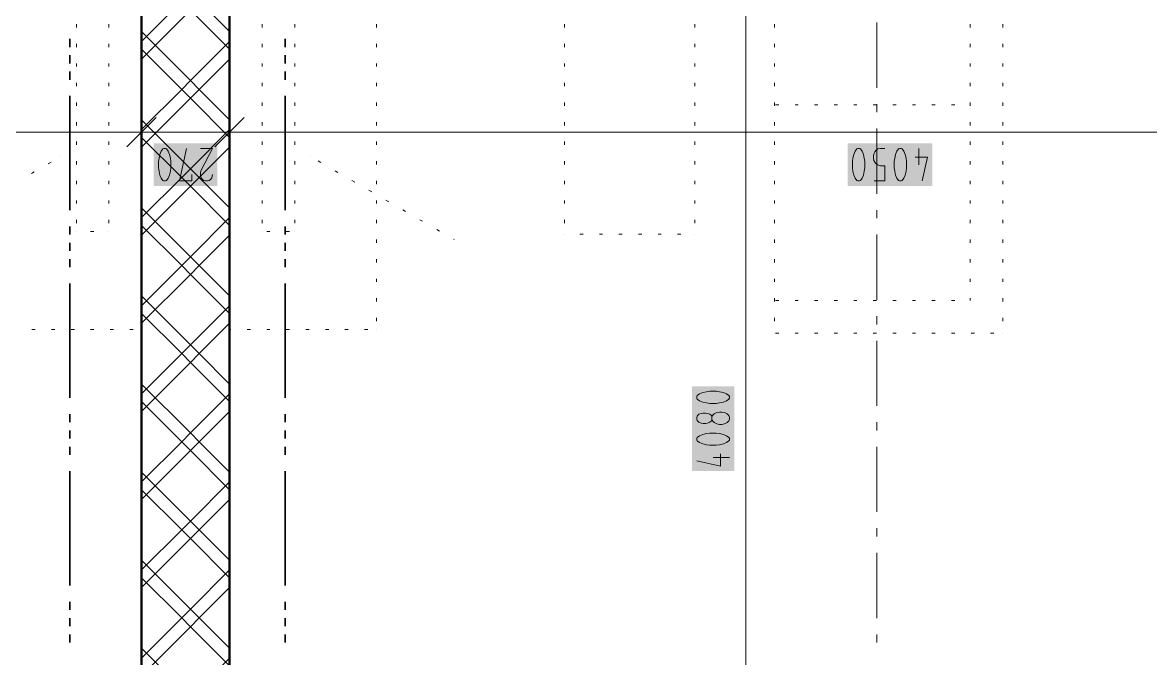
# Model space of a CAD drawing. Header units: millimetres. Extents: x 0 to 594, y 0 to 420.
# Drawn here: x 441.84 to 473.51, y 288.34 to 306.19 of the extents above; entities that cross this region are included whole.
import ezdxf

# ---------------------------------------------------------------- set-up
doc = ezdxf.new("R2010")
doc.units = ezdxf.units.MM
doc.header["$LTSCALE"] = 8
for name, color, linetype in [('PDF_Koty delkove', 7, 'Continuous'), ('PDF_Nabytek', 7, 'Continuous'), ('PDF_Osy hlavni', 7, 'Continuous'), ('PDF_Pozarni useky', 7, 'Continuous'), ('PDF_Steny akusticke', 7, 'Continuous')]:
    doc.layers.add(name, color=color, linetype=linetype)

msp = doc.modelspace()

# ---------------------------------------------------------------- linework, layer by layer
at = {"layer": 'PDF_Koty delkove', "lineweight": 18}
for points in [[(462.145, 236.313), (462.145, 237.158), (462.145, 238.786), (462.145, 240.16), (462.145, 244.34), (462.145, 246.159), (462.145, 262.873), (462.145, 269.284), (462.145, 270.612), (462.145, 276.108), (462.145, 313.476)], [(445.178, 303.805), (445.178, 303.118), (445.178, 302.432)], [(447.651, 303.805), (447.651, 303.118), (447.651, 302.432)], [(445.59, 303.531), (444.766, 302.706)], [(448.063, 303.531), (447.239, 302.706)], [(527.974, 303.118), (524.585, 303.118), (523.377, 303.118), (487.217, 303.118), (484.744, 303.118), (466.949, 303.118), (447.738, 303.118), (447.651, 303.118), (445.178, 303.118), (439.694, 303.118), (409.093, 303.118), (407.169, 303.118), (383.677, 303.118), (382.349, 303.118), (351.392, 303.118), (349.469, 303.118), (318.512, 303.118), (317.184, 303.118), (293.692, 303.118), (291.769, 303.118), (268.276, 303.118), (266.948, 303.118), (235.992, 303.118), (234.068, 303.118)], [(445.693, 301.912), (445.729, 301.821), (445.778, 301.759), (445.803, 301.745), (445.851, 301.745), (445.876, 301.759), (445.925, 301.821), (445.961, 301.912), (445.986, 302.019), (445.999, 302.11), (445.999, 302.293), (445.986, 302.385), (445.961, 302.492), (445.925, 302.584), (445.876, 302.645), (445.851, 302.661), (445.803, 302.661), (445.778, 302.645), (445.729, 302.584), (445.693, 302.492), (445.668, 302.385), (445.656, 302.293)], [(446.586, 301.927), (446.586, 301.745), (446.243, 301.745), (446.438, 302.661)], [(446.83, 302.661), (447.173, 302.661), (446.854, 302.05), (446.83, 301.988), (446.83, 301.897), (446.854, 301.836), (446.891, 301.79), (446.928, 301.759), (446.977, 301.745), (447.025, 301.745), (447.075, 301.759), (447.111, 301.79), (447.148, 301.836), (447.173, 301.927)], [(465.757, 301.745), (466.05, 301.745), (466.05, 302.171), (465.928, 302.171), (465.843, 302.203), (465.793, 302.248), (465.745, 302.324), (465.733, 302.385), (465.733, 302.446), (465.745, 302.508), (465.769, 302.568), (465.806, 302.614), (465.854, 302.645), (465.928, 302.661), (466.05, 302.661)], [(467.004, 302.661), (467.004, 302.203)], [(445.656, 302.293), (445.656, 302.11), (445.668, 302.019), (445.693, 301.912)], [(466.907, 302.416), (467.249, 302.416), (467.102, 301.745)], [(461.32, 295.844), (461.136, 295.844), (461.046, 295.831), (460.939, 295.807), (460.847, 295.77), (460.786, 295.722), (460.771, 295.697), (460.771, 295.649), (460.786, 295.624), (460.847, 295.575), (460.939, 295.538), (461.046, 295.514), (461.136, 295.501), (461.32, 295.501), (461.411, 295.514), (461.518, 295.538), (461.61, 295.575), (461.671, 295.624)], [(461.671, 295.624), (461.687, 295.649), (461.687, 295.697), (461.671, 295.722), (461.61, 295.77), (461.518, 295.807), (461.411, 295.831), (461.32, 295.844)], [(461.198, 295.135), (461.182, 295.159), (461.136, 295.196), (461.076, 295.22), (461.015, 295.232), (460.953, 295.232), (460.893, 295.22), (460.831, 295.196), (460.786, 295.147), (460.771, 295.11), (460.771, 295.061), (460.786, 295.025), (460.831, 294.976), (460.893, 294.951), (460.953, 294.939), (461.015, 294.939), (461.076, 294.951), (461.136, 294.976), (461.182, 295.012), (461.198, 295.037), (461.213, 295.012), (461.259, 294.963), (461.335, 294.926), (461.411, 294.914), (461.473, 294.914), (461.549, 294.926), (461.626, 294.963), (461.671, 295.012), (461.687, 295.061), (461.687, 295.11), (461.671, 295.159), (461.626, 295.208), (461.549, 295.244), (461.473, 295.257)], [(461.473, 295.257), (461.411, 295.257), (461.335, 295.244), (461.259, 295.208), (461.213, 295.159), (461.198, 295.135), (461.198, 295.037)], [(461.442, 294.082), (461.442, 293.74), (460.771, 293.887)], [(461.687, 293.985), (461.229, 293.985)]]:
    msp.add_lwpolyline(points, dxfattribs=at)
for points in [[(465.145, 302.293), (465.145, 302.11), (465.158, 302.019), (465.182, 301.912), (465.219, 301.821), (465.267, 301.759), (465.292, 301.745), (465.341, 301.745), (465.366, 301.759), (465.414, 301.821), (465.451, 301.912), (465.476, 302.019), (465.488, 302.11), (465.488, 302.293), (465.476, 302.385), (465.451, 302.492), (465.414, 302.584), (465.366, 302.645), (465.341, 302.661), (465.292, 302.661), (465.267, 302.645), (465.219, 302.584), (465.182, 302.492), (465.158, 302.385)], [(466.32, 302.293), (466.32, 302.11), (466.332, 302.019), (466.356, 301.912), (466.393, 301.821), (466.441, 301.759), (466.466, 301.745), (466.515, 301.745), (466.54, 301.759), (466.588, 301.821), (466.625, 301.912), (466.65, 302.019), (466.662, 302.11), (466.662, 302.293), (466.65, 302.385), (466.625, 302.492), (466.588, 302.584), (466.54, 302.645), (466.515, 302.661), (466.466, 302.661), (466.441, 302.645), (466.393, 302.584), (466.356, 302.492), (466.332, 302.385)], [(461.32, 294.67), (461.136, 294.67), (461.046, 294.657), (460.939, 294.633), (460.847, 294.596), (460.786, 294.548), (460.771, 294.523), (460.771, 294.474), (460.786, 294.449), (460.847, 294.401), (460.939, 294.364), (461.046, 294.339), (461.136, 294.327), (461.32, 294.327), (461.411, 294.339), (461.518, 294.364), (461.61, 294.401), (461.671, 294.449), (461.687, 294.474), (461.687, 294.523), (461.671, 294.548), (461.61, 294.596), (461.518, 294.633), (461.411, 294.657)]]:
    msp.add_lwpolyline(points, close=True, dxfattribs=at)
at = {"layer": 'PDF_Koty delkove', "color": 7, "lineweight": 18, "true_color": 0xffffff, "transparency": 33554559}
for points in [[(447.31, 302.798), (445.519, 302.798), (447.31, 301.607), (445.519, 301.607)], [(467.387, 302.798), (465.008, 302.798), (467.387, 301.607), (465.008, 301.607)], [(461.824, 293.602), (461.824, 295.981), (460.634, 293.602), (460.634, 295.981)]]:
    msp.add_solid(points, dxfattribs=at)
at = {"layer": 'PDF_Nabytek', "lineweight": 13}
for points in [[(443.346, 306.055), (443.346, 306.146)], [(444.262, 306.055), (444.262, 306.146)], [(445.178, 306.055), (445.178, 306.146)], [(447.651, 306.055), (447.651, 306.146)], [(448.567, 306.055), (448.567, 306.146)], [(449.483, 306.055), (449.483, 306.146)], [(451.772, 306.055), (451.772, 306.146)], [(457.052, 306.055), (457.052, 306.146)], [(460.716, 306.055), (460.716, 306.146)], [(462.957, 306.055), (462.957, 306.146)], [(468.453, 306.055), (468.453, 306.146)], [(469.368, 306.055), (469.368, 306.146)], [(443.346, 305.505), (443.346, 305.597)], [(444.262, 305.505), (444.262, 305.597)], [(445.178, 305.505), (445.178, 305.597)], [(447.651, 305.505), (447.651, 305.597)], [(448.567, 305.505), (448.567, 305.597)], [(449.483, 305.505), (449.483, 305.597)], [(451.772, 305.505), (451.772, 305.597)], [(457.052, 305.505), (457.052, 305.597)], [(460.716, 305.505), (460.716, 305.597)], [(462.957, 305.505), (462.957, 305.597)], [(468.453, 305.505), (468.453, 305.597)], [(469.368, 305.505), (469.368, 305.597)], [(443.346, 304.956), (443.346, 305.047)], [(444.262, 304.956), (444.262, 305.047)], [(445.178, 304.956), (445.178, 305.047)], [(447.651, 304.956), (447.651, 305.047)], [(448.567, 304.956), (448.567, 305.047)], [(449.483, 304.956), (449.483, 305.047)], [(451.772, 304.956), (451.772, 305.047)], [(457.052, 304.956), (457.052, 305.047)], [(460.716, 304.956), (460.716, 305.047)], [(462.957, 304.956), (462.957, 305.047)], [(468.453, 304.956), (468.453, 305.047)], [(469.368, 304.956), (469.368, 305.047)], [(443.346, 304.406), (443.346, 304.498)], [(444.262, 304.406), (444.262, 304.498)], [(445.178, 304.406), (445.178, 304.498)], [(447.651, 304.406), (447.651, 304.498)], [(448.567, 304.406), (448.567, 304.498)], [(449.483, 304.406), (449.483, 304.498)], [(451.772, 304.406), (451.772, 304.498)], [(457.052, 304.406), (457.052, 304.498)], [(460.716, 304.406), (460.716, 304.498)], [(462.957, 304.406), (462.957, 304.498)], [(468.453, 304.406), (468.453, 304.498)], [(469.368, 304.406), (469.368, 304.498)], [(443.346, 303.857), (443.346, 303.948)], [(444.262, 303.857), (444.262, 303.948)], [(445.178, 303.857), (445.178, 303.948)], [(447.651, 303.857), (447.651, 303.948)], [(448.567, 303.857), (448.567, 303.948)], [(449.483, 303.857), (449.483, 303.948)], [(451.772, 303.857), (451.772, 303.948)], [(457.052, 303.857), (457.052, 303.948)], [(460.716, 303.857), (460.716, 303.948)], [(462.957, 303.857), (462.957, 303.948)], [(462.957, 303.882), (462.957, 303.882)], [(463.073, 303.882), (462.981, 303.882)], [(463.622, 303.882), (463.531, 303.882)], [(464.172, 303.882), (464.08, 303.882)], [(464.721, 303.882), (464.63, 303.882)], [(465.271, 303.882), (465.179, 303.882)], [(465.82, 303.882), (465.729, 303.882)], [(466.37, 303.882), (466.278, 303.882)], [(466.919, 303.882), (466.828, 303.882)], [(467.469, 303.882), (467.377, 303.882)], [(468.018, 303.882), (467.927, 303.882)], [(468.453, 303.857), (468.453, 303.948)], [(468.453, 303.882), (468.453, 303.882)], [(469.368, 303.857), (469.368, 303.948)], [(443.346, 303.307), (443.346, 303.399)], [(444.262, 303.307), (444.262, 303.399)], [(445.178, 303.307), (445.178, 303.399)], [(447.651, 303.307), (447.651, 303.399)], [(448.567, 303.307), (448.567, 303.399)], [(449.483, 303.307), (449.483, 303.399)], [(451.772, 303.307), (451.772, 303.399)], [(457.052, 303.307), (457.052, 303.399)], [(460.716, 303.307), (460.716, 303.399)], [(462.957, 303.307), (462.957, 303.399)], [(468.453, 303.307), (468.453, 303.399)], [(469.368, 303.307), (469.368, 303.399)], [(443.346, 302.758), (443.346, 302.849)], [(444.262, 302.758), (444.262, 302.849)], [(445.178, 302.758), (445.178, 302.849)], [(447.651, 302.758), (447.651, 302.849)], [(448.567, 302.758), (448.567, 302.849)], [(449.483, 302.758), (449.483, 302.849)], [(451.772, 302.758), (451.772, 302.849)], [(457.052, 302.758), (457.052, 302.849)], [(460.716, 302.758), (460.716, 302.849)], [(462.957, 302.758), (462.957, 302.849)], [(468.453, 302.758), (468.453, 302.849)], [(469.368, 302.758), (469.368, 302.849)], [(442.558, 302.229), (442.637, 302.275)], [(442.91, 302.433), (442.91, 302.433)], [(443.346, 302.208), (443.346, 302.3)], [(444.262, 302.208), (444.262, 302.3)], [(445.178, 302.208), (445.178, 302.3)], [(447.651, 302.208), (447.651, 302.3)], [(448.567, 302.208), (448.567, 302.3)], [(449.483, 302.208), (449.483, 302.3)], [(449.919, 302.433), (449.919, 302.433)], [(450.215, 302.262), (450.136, 302.307)], [(451.772, 302.208), (451.772, 302.3)], [(457.052, 302.208), (457.052, 302.3)], [(460.716, 302.208), (460.716, 302.3)], [(462.957, 302.208), (462.957, 302.3)], [(468.453, 302.208), (468.453, 302.3)], [(469.368, 302.208), (469.368, 302.3)], [(442.082, 301.954), (442.161, 302)], [(450.691, 301.987), (450.612, 302.033)], [(443.346, 301.659), (443.346, 301.75)], [(444.262, 301.659), (444.262, 301.75)], [(445.178, 301.659), (445.178, 301.75)], [(447.651, 301.659), (447.651, 301.75)], [(448.567, 301.659), (448.567, 301.75)], [(449.483, 301.659), (449.483, 301.75)], [(451.167, 301.712), (451.087, 301.758)], [(451.772, 301.659), (451.772, 301.75)], [(457.052, 301.659), (457.052, 301.75)], [(460.716, 301.659), (460.716, 301.75)], [(462.957, 301.659), (462.957, 301.75)], [(468.453, 301.659), (468.453, 301.75)], [(469.368, 301.659), (469.368, 301.75)], [(451.643, 301.437), (451.563, 301.483)], [(443.346, 301.109), (443.346, 301.201)], [(444.262, 301.109), (444.262, 301.201)], [(445.178, 301.109), (445.178, 301.201)], [(447.651, 301.109), (447.651, 301.201)], [(448.567, 301.109), (448.567, 301.201)], [(449.483, 301.109), (449.483, 301.201)], [(451.772, 301.109), (451.772, 301.201)], [(452.119, 301.162), (452.039, 301.208)], [(457.052, 301.109), (457.052, 301.201)], [(460.716, 301.109), (460.716, 301.201)], [(462.957, 301.109), (462.957, 301.201)], [(468.453, 301.109), (468.453, 301.201)], [(469.368, 301.109), (469.368, 301.201)], [(443.346, 300.56), (443.346, 300.651)], [(444.262, 300.56), (444.262, 300.651)], [(445.178, 300.56), (445.178, 300.651)], [(447.651, 300.56), (447.651, 300.651)], [(448.567, 300.56), (448.567, 300.651)], [(449.483, 300.56), (449.483, 300.651)], [(451.772, 300.56), (451.772, 300.651)], [(452.595, 300.888), (452.515, 300.934)], [(453.07, 300.613), (452.991, 300.659)], [(457.052, 300.56), (457.052, 300.651)], [(460.716, 300.56), (460.716, 300.651)], [(462.957, 300.56), (462.957, 300.651)], [(468.453, 300.56), (468.453, 300.651)], [(469.368, 300.56), (469.368, 300.651)], [(443.346, 300.324), (443.346, 300.324)], [(443.346, 300.324), (443.346, 300.324)], [(443.839, 300.324), (443.748, 300.324)], [(444.262, 300.324), (444.262, 300.324)], [(444.262, 300.324), (444.262, 300.324)], [(448.567, 300.324), (448.567, 300.324)], [(448.567, 300.324), (448.567, 300.324)], [(448.785, 300.324), (448.693, 300.324)], [(449.334, 300.324), (449.243, 300.324)], [(449.483, 300.324), (449.483, 300.324)], [(449.483, 300.324), (449.483, 300.324)], [(453.546, 300.338), (453.467, 300.384)], [(445.178, 300.01), (445.178, 300.102)], [(447.651, 300.01), (447.651, 300.102)], [(451.772, 300.01), (451.772, 300.102)], [(453.961, 300.099), (453.943, 300.109)], [(453.961, 300.099), (453.961, 300.099)], [(457.052, 300.248), (457.052, 300.248)], [(457.052, 300.248), (457.052, 300.248)], [(457.577, 300.248), (457.486, 300.248)], [(458.127, 300.248), (458.035, 300.248)], [(458.676, 300.248), (458.585, 300.248)], [(459.226, 300.248), (459.134, 300.248)], [(459.775, 300.248), (459.684, 300.248)], [(460.325, 300.248), (460.233, 300.248)], [(460.716, 300.248), (460.716, 300.248)], [(460.716, 300.248), (460.716, 300.248)], [(462.957, 300.01), (462.957, 300.102)], [(468.453, 300.01), (468.453, 300.102)], [(469.368, 300.01), (469.368, 300.102)], [(445.178, 299.46), (445.178, 299.552)], [(447.651, 299.46), (447.651, 299.552)], [(451.772, 299.46), (451.772, 299.552)], [(462.957, 299.46), (462.957, 299.552)], [(468.453, 299.46), (468.453, 299.552)], [(469.368, 299.46), (469.368, 299.552)], [(445.178, 298.911), (445.178, 299.003)], [(447.651, 298.911), (447.651, 299.003)], [(451.772, 298.911), (451.772, 299.003)], [(462.957, 298.911), (462.957, 299.003)], [(468.453, 298.911), (468.453, 299.003)], [(469.368, 298.911), (469.368, 299.003)], [(445.178, 298.361), (445.178, 298.453)], [(447.651, 298.361), (447.651, 298.453)], [(451.772, 298.361), (451.772, 298.453)], [(462.957, 298.361), (462.957, 298.453)], [(468.453, 298.387), (468.453, 298.453)], [(469.368, 298.361), (469.368, 298.453)], [(462.957, 298.387), (462.957, 298.387)], [(463.073, 298.387), (462.981, 298.387)], [(463.622, 298.387), (463.531, 298.387)], [(464.172, 298.387), (464.08, 298.387)], [(464.721, 298.387), (464.63, 298.387)], [(465.271, 298.387), (465.179, 298.387)], [(465.82, 298.387), (465.729, 298.387)], [(466.37, 298.387), (466.278, 298.387)], [(466.919, 298.387), (466.828, 298.387)], [(467.469, 298.387), (467.377, 298.387)], [(468.018, 298.387), (467.927, 298.387)], [(468.453, 298.387), (468.453, 298.387)], [(468.453, 298.387), (468.453, 298.387)], [(445.178, 297.812), (445.178, 297.903)], [(447.651, 297.812), (447.651, 297.903)], [(451.772, 297.812), (451.772, 297.903)], [(462.957, 297.812), (462.957, 297.903)], [(469.368, 297.812), (469.368, 297.903)], [(442.191, 297.576), (442.099, 297.576)], [(442.74, 297.576), (442.649, 297.576)], [(443.29, 297.576), (443.198, 297.576)], [(443.839, 297.576), (443.748, 297.576)], [(444.389, 297.576), (444.297, 297.576)], [(444.938, 297.576), (444.847, 297.576)], [(445.178, 297.576), (445.178, 297.576)], [(445.178, 297.576), (445.178, 297.576)], [(447.686, 297.576), (447.651, 297.576)], [(447.651, 297.576), (447.651, 297.576)], [(447.651, 297.576), (447.651, 297.576)], [(448.235, 297.576), (448.144, 297.576)], [(448.785, 297.576), (448.693, 297.576)], [(449.334, 297.576), (449.243, 297.576)], [(449.884, 297.576), (449.792, 297.576)], [(450.433, 297.576), (450.342, 297.576)], [(450.983, 297.576), (450.891, 297.576)], [(451.533, 297.576), (451.441, 297.576)], [(451.772, 297.576), (451.772, 297.576)], [(451.772, 297.576), (451.772, 297.576)], [(462.957, 297.471), (462.957, 297.471)], [(462.957, 297.471), (462.957, 297.471)], [(463.073, 297.471), (462.981, 297.471)], [(463.622, 297.471), (463.531, 297.471)], [(464.172, 297.471), (464.08, 297.471)], [(464.721, 297.471), (464.63, 297.471)], [(465.271, 297.471), (465.179, 297.471)], [(465.82, 297.471), (465.729, 297.471)], [(466.37, 297.471), (466.278, 297.471)], [(466.919, 297.471), (466.828, 297.471)], [(467.469, 297.471), (467.377, 297.471)], [(468.018, 297.471), (467.927, 297.471)], [(468.568, 297.471), (468.476, 297.471)], [(469.117, 297.471), (469.026, 297.471)], [(469.368, 297.471), (469.368, 297.471)], [(469.368, 297.471), (469.368, 297.471)]]:
    msp.add_lwpolyline(points, dxfattribs=at)
at = {"layer": 'PDF_Osy hlavni', "lineweight": 18}
for points in [[(465.831, 304.36), (465.831, 306.192)], [(465.831, 303.674), (465.831, 303.902)], [(465.831, 301.384), (465.831, 303.216)], [(465.831, 300.697), (465.831, 300.926)], [(465.831, 298.407), (465.831, 300.239)], [(465.831, 297.72), (465.831, 297.949)], [(465.831, 295.431), (465.831, 297.262)], [(465.831, 294.744), (465.831, 294.973)], [(465.831, 292.454), (465.831, 294.286)], [(465.831, 291.767), (465.831, 291.996)], [(465.831, 289.477), (465.831, 291.309)], [(465.831, 288.79), (465.831, 289.019)]]:
    msp.add_lwpolyline(points, dxfattribs=at)
at = {"layer": 'PDF_Pozarni useky', "lineweight": 35}
for points in [[(443.163, 305.505), (443.163, 305.734)], [(449.208, 305.505), (449.208, 305.734)], [(443.163, 305.047), (443.163, 305.276)], [(449.208, 305.047), (449.208, 305.276)], [(443.163, 304.589), (443.163, 304.818)], [(449.208, 304.589), (449.208, 304.818)], [(443.163, 300.926), (443.163, 304.131)], [(449.208, 300.926), (449.208, 304.131)], [(443.163, 300.239), (443.163, 300.468)], [(449.208, 300.239), (449.208, 300.468)], [(443.163, 299.781), (443.163, 300.01)], [(449.208, 299.781), (449.208, 300.01)], [(443.163, 299.323), (443.163, 299.552)], [(449.208, 299.323), (449.208, 299.552)], [(443.163, 295.66), (443.163, 298.865)], [(449.208, 295.66), (449.208, 298.865)], [(443.163, 294.973), (443.163, 295.202)], [(449.208, 294.973), (449.208, 295.202)], [(443.163, 294.515), (443.163, 294.744)], [(449.208, 294.515), (449.208, 294.744)], [(443.163, 294.057), (443.163, 294.286)], [(449.208, 294.057), (449.208, 294.286)], [(443.163, 290.393), (443.163, 293.599)], [(449.208, 290.393), (449.208, 293.599)], [(443.163, 289.706), (443.163, 289.935)], [(449.208, 289.706), (449.208, 289.935)], [(443.163, 289.248), (443.163, 289.477)], [(449.208, 289.248), (449.208, 289.477)], [(443.163, 288.79), (443.163, 289.019)], [(449.208, 288.79), (449.208, 289.019)]]:
    msp.add_lwpolyline(points, dxfattribs=at)
at = {"layer": 'PDF_Steny akusticke', "lineweight": 50}
msp.add_lwpolyline([(447.514, 270.612), (447.651, 270.612), (447.651, 313.476), (445.178, 313.476), (445.178, 270.612), (445.316, 270.612)], dxfattribs=at)
at = {"layer": 'PDF_Steny akusticke', "lineweight": 9}
for points in [[(447.651, 305.938), (446.799, 306.79), (446.552, 307.037), (445.178, 308.411)], [(446.552, 306.542), (446.305, 306.79), (445.178, 305.663)], [(447.651, 305.443), (446.552, 306.542), (445.178, 305.169)], [(446.799, 304.317), (446.552, 304.564), (445.178, 305.938)], [(446.305, 304.317), (445.178, 305.443)], [(446.552, 304.564), (447.651, 305.663)], [(446.552, 304.069), (446.799, 304.317), (447.651, 305.169)], [(446.305, 304.317), (446.552, 304.564)], [(446.552, 304.069), (446.305, 304.317), (445.178, 303.19)], [(447.651, 303.465), (446.799, 304.317)], [(447.651, 302.97), (446.552, 304.069), (445.178, 302.696)], [(446.799, 301.844), (446.552, 302.091), (445.178, 303.465)], [(446.552, 302.091), (447.651, 303.19)], [(446.305, 301.844), (445.178, 302.97)], [(446.799, 301.844), (447.651, 302.696)], [(446.305, 301.844), (446.552, 302.091)], [(446.552, 301.597), (446.305, 301.844), (445.178, 300.717)], [(447.651, 300.498), (446.552, 301.597), (445.178, 300.223)], [(446.552, 301.597), (446.799, 301.844)], [(447.651, 300.992), (446.799, 301.844)], [(446.799, 299.371), (446.552, 299.618), (445.178, 300.992)], [(446.552, 299.618), (447.651, 300.717)], [(446.305, 299.371), (445.178, 300.498)], [(446.799, 299.371), (447.651, 300.223)], [(446.799, 299.371), (446.552, 299.124), (446.305, 299.371), (445.178, 298.244)], [(446.305, 299.371), (446.552, 299.618)], [(447.651, 298.519), (446.799, 299.371)], [(445.178, 297.75), (446.552, 299.124)], [(447.651, 298.025), (446.552, 299.124)], [(446.799, 296.898), (446.552, 297.145), (445.178, 298.519)], [(446.552, 297.145), (447.651, 298.244)], [(446.305, 296.898), (445.178, 298.025)], [(446.799, 296.898), (447.651, 297.75)], [(446.305, 296.898), (446.552, 297.145)], [(445.178, 295.772), (446.305, 296.898)], [(446.552, 296.651), (446.305, 296.898)], [(446.552, 296.651), (446.799, 296.898)], [(447.651, 296.046), (446.799, 296.898)], [(445.178, 295.277), (446.552, 296.651)], [(447.651, 295.552), (446.552, 296.651)], [(447.651, 293.574), (446.799, 294.425), (446.552, 294.673), (445.178, 296.046)], [(446.552, 294.673), (447.651, 295.772)], [(447.651, 293.079), (446.552, 294.178), (446.305, 294.425), (445.178, 295.552)], [(446.799, 294.425), (447.651, 295.277)], [(446.305, 294.425), (446.552, 294.673)], [(445.178, 293.299), (446.305, 294.425)], [(446.552, 294.178), (446.799, 294.425)], [(445.178, 292.804), (446.552, 294.178)], [(447.651, 291.101), (446.799, 291.952), (446.552, 292.2), (445.178, 293.574)], [(447.651, 290.606), (446.552, 291.705), (446.305, 291.952), (445.178, 293.079)], [(446.552, 292.2), (447.651, 293.299)], [(446.799, 291.952), (447.651, 292.804)], [(446.305, 291.952), (446.552, 292.2)], [(445.178, 290.826), (446.305, 291.952)], [(446.552, 291.705), (446.799, 291.952)], [(445.178, 290.331), (446.552, 291.705)], [(447.651, 288.628), (446.799, 289.48), (446.552, 289.727), (445.178, 291.101)], [(446.552, 289.727), (447.651, 290.826)], [(447.651, 288.133), (446.552, 289.232), (446.305, 289.48), (445.178, 290.606)], [(446.799, 289.48), (447.651, 290.331)], [(446.305, 289.48), (446.552, 289.727)], [(445.178, 288.353), (446.305, 289.48)], [(445.178, 287.858), (446.552, 289.232)], [(446.552, 289.232), (446.799, 289.48)], [(446.799, 287.007), (446.552, 287.254), (445.178, 288.628)], [(446.552, 287.254), (447.651, 288.353)]]:
    msp.add_lwpolyline(points, dxfattribs=at)

doc.saveas('drawing.dxf')
